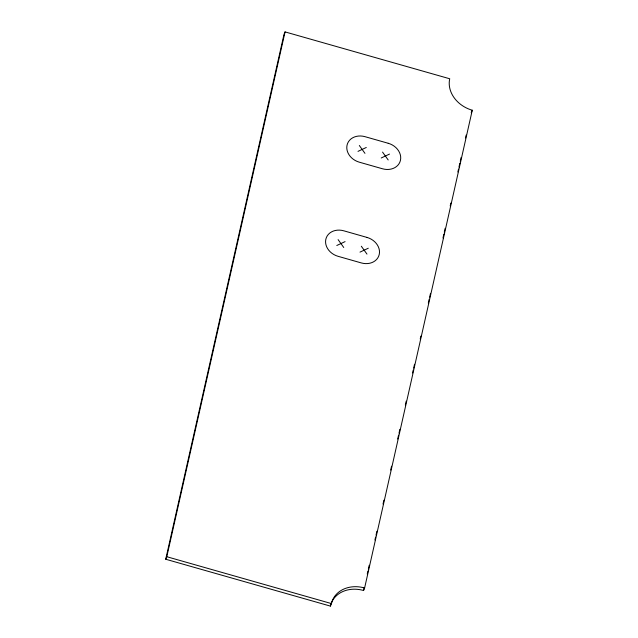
<?xml version="1.0" encoding="UTF-8"?>
<svg xmlns="http://www.w3.org/2000/svg" width="638" height="638" viewBox="0 0 638 638"><rect width="100%" height="100%" fill="white"/><g stroke="black" fill="none" stroke-linecap="round" stroke-linejoin="round"><path stroke-width="0.96" d="M165.728 559.239L283.998 34.42L285.058 31.9L449.718 78.761A29.069 24.005 22.8 0 0 472.272 110.222L364.609 587.981L363.548 590.493A29.069 24.005 22.8 0 0 330.38 606.1L165.728 559.239L166.789 556.719L285.058 31.9M363.548 590.493L364.202 587.582M367.265 573.985L367.927 571.074M368.357 569.128L369.235 565.244M374.929 540.003L375.583 537.084M376.021 535.146L376.899 531.263M383.023 504.068L383.901 500.184M390.679 470.086L391.557 466.203M397.681 439.016L398.559 435.124M398.997 433.186L399.874 429.302M405.345 405.026L406.223 401.142M412.563 372.983L413.225 370.064M413.655 368.126L414.533 364.242M420.227 338.993L420.881 336.082M428.321 303.066L429.199 299.182M429.637 297.236L430.506 293.352M442.979 238.006L443.857 234.122M444.295 232.176L445.172 228.292M450.205 205.962L450.859 203.051M457.861 171.973L458.523 169.062M458.961 167.116L459.831 163.232M460.269 161.294L461.146 157.411M465.525 137.991L466.179 135.073M471.211 112.743L472.272 110.222M330.38 606.1L331.441 603.58A29.069 24.005 22.8 0 1 364.609 587.981M357.998 151.373L366.292 147.474M381.213 157.985L389.507 154.077M336.784 245.51L345.078 241.611M359.999 252.122L368.293 248.222M166.789 556.719L331.441 603.58M382.545 152.099L388.183 159.963M359.322 145.488L364.96 153.359M361.323 246.236L366.97 254.099M338.108 239.625L343.746 247.496M388.231 143.279L365.016 136.676A15.743 12.999 22.8 0 0 347.056 145.129A15.743 12.999 22.8 0 0 359.274 162.172L382.489 168.775A15.743 12.999 22.8 0 0 400.449 160.321A15.743 12.999 22.8 0 0 388.231 143.279M367.017 237.424L343.802 230.812A15.743 12.999 22.8 0 0 325.835 239.266A15.743 12.999 22.8 0 0 338.06 256.309L361.275 262.92A15.743 12.999 22.8 0 0 379.235 254.466A15.743 12.999 22.8 0 0 367.017 237.424"/></g></svg>
